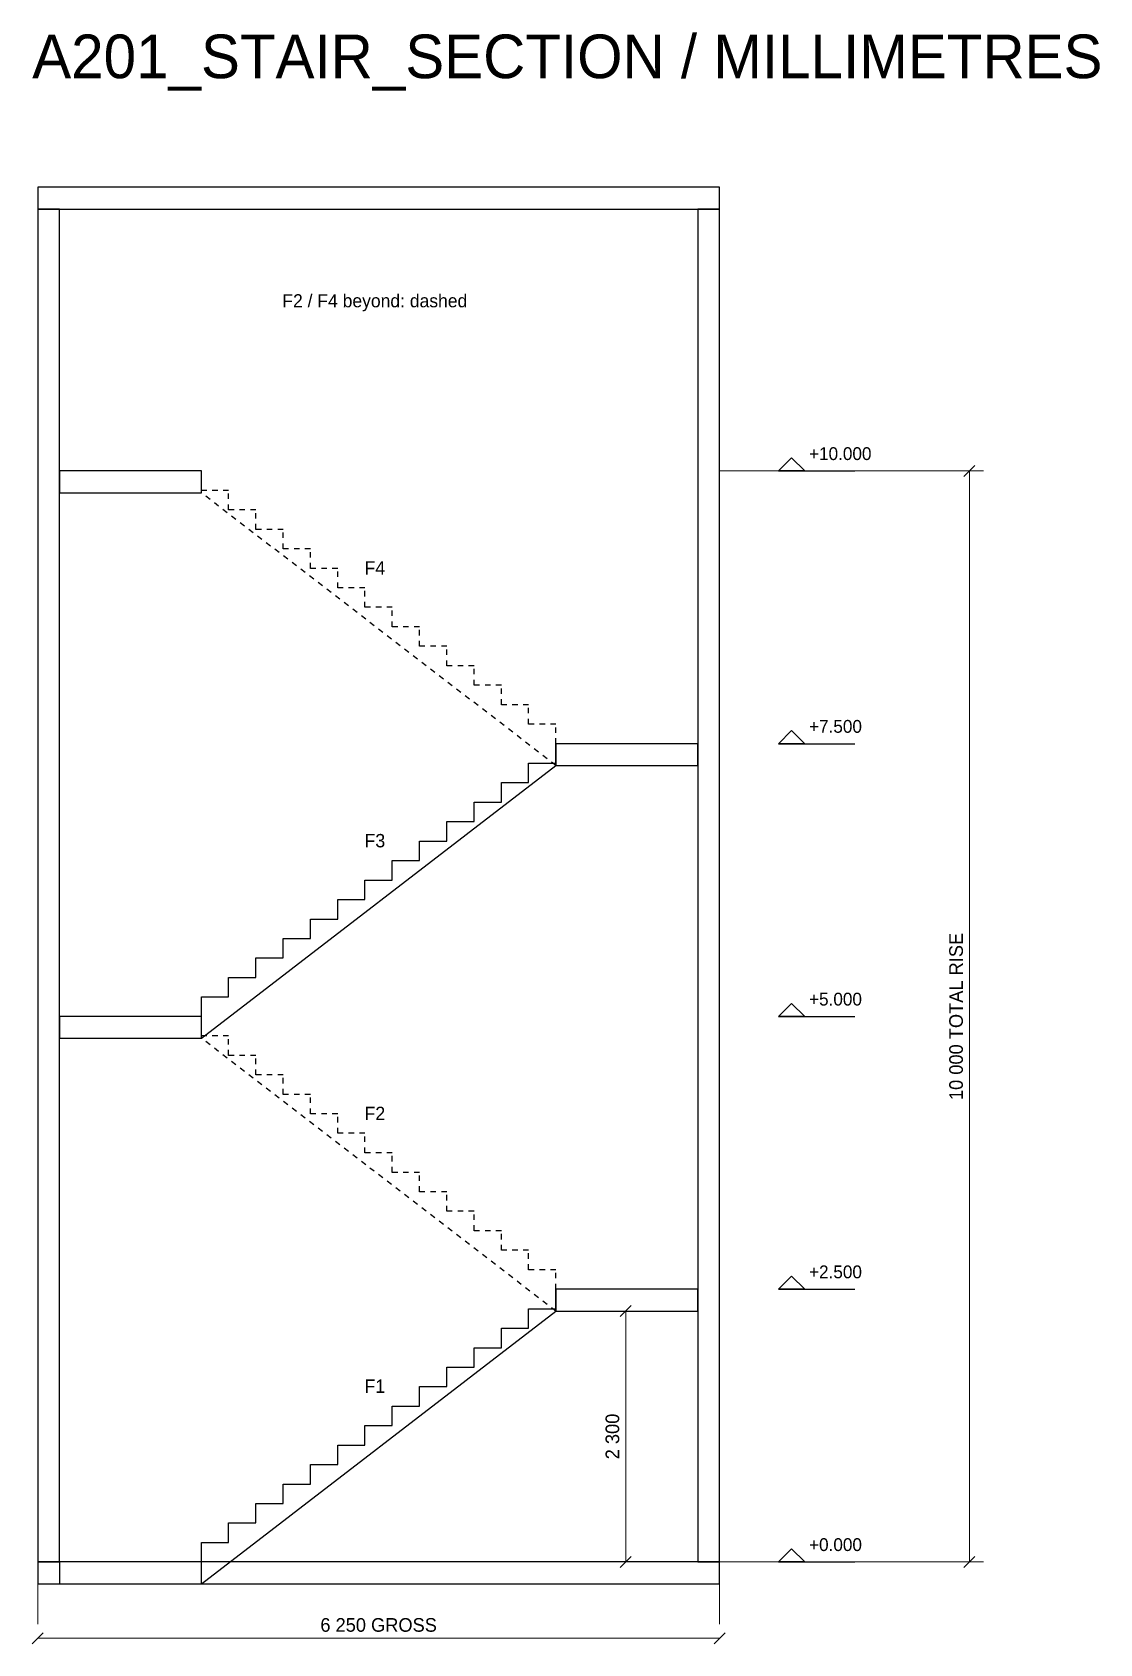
# Model space of a CAD drawing. Header units: millimetres. Extents: x -14174 to 142128, y -12275 to 247751.
# Drawn here: x 72410 to 82195, y 119250 to 134021 of the extents above; entities that cross this region are included whole.
import ezdxf
from ezdxf.enums import TextEntityAlignment as Align

# ---------------------------------------------------------------- set-up
doc = ezdxf.new("R2010")
doc.units = ezdxf.units.MM
doc.linetypes.add('DASH_50_1_1', pattern=[100, 50, -50])
for name, color, linetype, lineweight in [('A-ANNO', 7, 'Continuous', 18), ('A-DIMS', 8, 'Continuous', 13), ('A-OUTLINE', 7, 'Continuous', 25)]:
    doc.layers.add(name, color=color, linetype=linetype, lineweight=lineweight)

# ---------------------------------------------------------------- blocks, each defined once
blk = doc.blocks.new('A201_STAIR_SECTION')
at = {"layer": 'A-DIMS'}
for p, q in [((20950, 9950), (21050, 10050)), ((18710, 10000), (21130, 10000)), ((21000, 0), (21000, 10000)), ((17250, 2300), (17980, 2300)), ((17800, 2250), (17900, 2350)), ((17850, 0), (17850, 2300)), ((12460, 0), (12460, -570)), ((17250, 0), (17980, 0)), ((17800, -50), (17900, 50)), ((18710, 0), (21130, 0)), ((18710, 0), (18710, -570)), ((20950, -50), (21050, 50)), ((12410, -750), (12510, -650)), ((12460, -700), (18710, -700)), ((18660, -750), (18760, -650))]:
    blk.add_line(p, q, dxfattribs=at)
at = {"layer": 'A-OUTLINE'}
for p, q in [((19250, 10000), (19950, 10000)), ((19250, 7500), (19950, 7500)), ((13960, 4800), (17210, 7300)), ((19250, 5000), (19950, 5000)), ((19250, 2500), (19950, 2500)), ((13960, -200), (17210, 2300)), ((19250, 0), (19950, 0))]:
    blk.add_line(p, q, dxfattribs=at)
at = {"layer": 'A-OUTLINE', "linetype": 'DASH_50_1_1'}
for p, q in [((17210, 7300), (13960, 9800)), ((17210, 2300), (13960, 4800))]:
    blk.add_line(p, q, dxfattribs=at)
at = {"layer": 'A-OUTLINE'}
for points in [[(12460, 12400), (18710, 12400), (18710, 12600), (12460, 12600)], [(12460, 0), (12660, 0), (12660, 12400), (12460, 12400)], [(18510, 0), (18710, 0), (18710, 12400), (18510, 12400)], [(19250, 10000), (19370, 10120), (19490, 10000)], [(12660, 9800), (13960, 9800), (13960, 10000), (12660, 10000)], [(19250, 7500), (19370, 7620), (19490, 7500)], [(17210, 7300), (18510, 7300), (18510, 7500), (17210, 7500)], [(19250, 5000), (19370, 5120), (19490, 5000)], [(12660, 4800), (13960, 4800), (13960, 5000), (12660, 5000)], [(19250, 2500), (19370, 2620), (19490, 2500)], [(17210, 2300), (18510, 2300), (18510, 2500), (17210, 2500)], [(12460, -200), (18710, -200), (18710, 0), (12460, 0)], [(12660, -200), (13960, -200), (13960, 0), (12660, 0)], [(19250, 0), (19370, 120), (19490, 0)]]:
    blk.add_lwpolyline(points, close=True, dxfattribs=at)
at = {"layer": 'A-OUTLINE', "linetype": 'DASH_50_1_1'}
for points in [[(17210, 7500), (17210, 7679), (16960, 7679), (16960, 7857), (16710, 7857), (16710, 8036), (16460, 8036), (16460, 8214), (16210, 8214), (16210, 8393), (15960, 8393), (15960, 8571), (15710, 8571), (15710, 8750), (15460, 8750), (15460, 8929), (15210, 8929), (15210, 9107), (14960, 9107), (14960, 9286), (14710, 9286), (14710, 9464), (14460, 9464), (14460, 9643), (14210, 9643), (14210, 9821), (13960, 9821), (13960, 10000)], [(17210, 2500), (17210, 2679), (16960, 2679), (16960, 2857), (16710, 2857), (16710, 3036), (16460, 3036), (16460, 3214), (16210, 3214), (16210, 3393), (15960, 3393), (15960, 3571), (15710, 3571), (15710, 3750), (15460, 3750), (15460, 3929), (15210, 3929), (15210, 4107), (14960, 4107), (14960, 4286), (14710, 4286), (14710, 4464), (14460, 4464), (14460, 4643), (14210, 4643), (14210, 4821), (13960, 4821), (13960, 5000)]]:
    blk.add_lwpolyline(points, dxfattribs=at)
at = {"layer": 'A-OUTLINE'}
for points in [[(13960, 5000), (13960, 5179), (14210, 5179), (14210, 5357), (14460, 5357), (14460, 5536), (14710, 5536), (14710, 5714), (14960, 5714), (14960, 5893), (15210, 5893), (15210, 6071), (15460, 6071), (15460, 6250), (15710, 6250), (15710, 6429), (15960, 6429), (15960, 6607), (16210, 6607), (16210, 6786), (16460, 6786), (16460, 6964), (16710, 6964), (16710, 7143), (16960, 7143), (16960, 7321), (17210, 7321), (17210, 7500)], [(13960, 0), (13960, 179), (14210, 179), (14210, 357), (14460, 357), (14460, 536), (14710, 536), (14710, 714), (14960, 714), (14960, 893), (15210, 893), (15210, 1071), (15460, 1071), (15460, 1250), (15710, 1250), (15710, 1429), (15960, 1429), (15960, 1607), (16210, 1607), (16210, 1786), (16460, 1786), (16460, 1964), (16710, 1964), (16710, 2143), (16960, 2143), (16960, 2321), (17210, 2321), (17210, 2500)]]:
    blk.add_lwpolyline(points, dxfattribs=at)
at = {"layer": 'A-ANNO'}
for s, height, p in [('F2 / F4 beyond: dashed', 120, (15550, 11500)), ('F4', 122.5, (15550, 9050)), ('F3', 122.5, (15550, 6550)), ('F2', 122.5, (15550, 4050)), ('F1', 122.5, (15550, 1550)), ('6 250 GROSS', 125, (15585, -640))]:
    blk.add_text(s, height=height, dxfattribs=at).set_placement(p, align=Align.CENTER)
for s, p in [('+10.000', (19530, 10100)), ('+7.500', (19530, 7600)), ('+5.000', (19530, 5100)), ('+2.500', (19530, 2600)), ('+0.000', (19530, 100))]:
    blk.add_text(s, height=117.5, dxfattribs=at).set_placement(p)
for s, p in [('10 000 TOTAL RISE', (20940, 5000)), ('2 300', (17790, 1150))]:
    blk.add_text(s, height=125, rotation=90, dxfattribs=at).set_placement(p, align=Align.CENTER)

msp = doc.modelspace()

# ---------------------------------------------------------------- block references
msp.add_blockref('A201_STAIR_SECTION', (60000, 120000))

# ---------------------------------------------------------------- texts
at = {"layer": 'A-ANNO'}
msp.add_text('A201_STAIR_SECTION / MILLIMETRES', height=400, dxfattribs=at).set_placement((72410, 133600))

doc.saveas('drawing.dxf')
